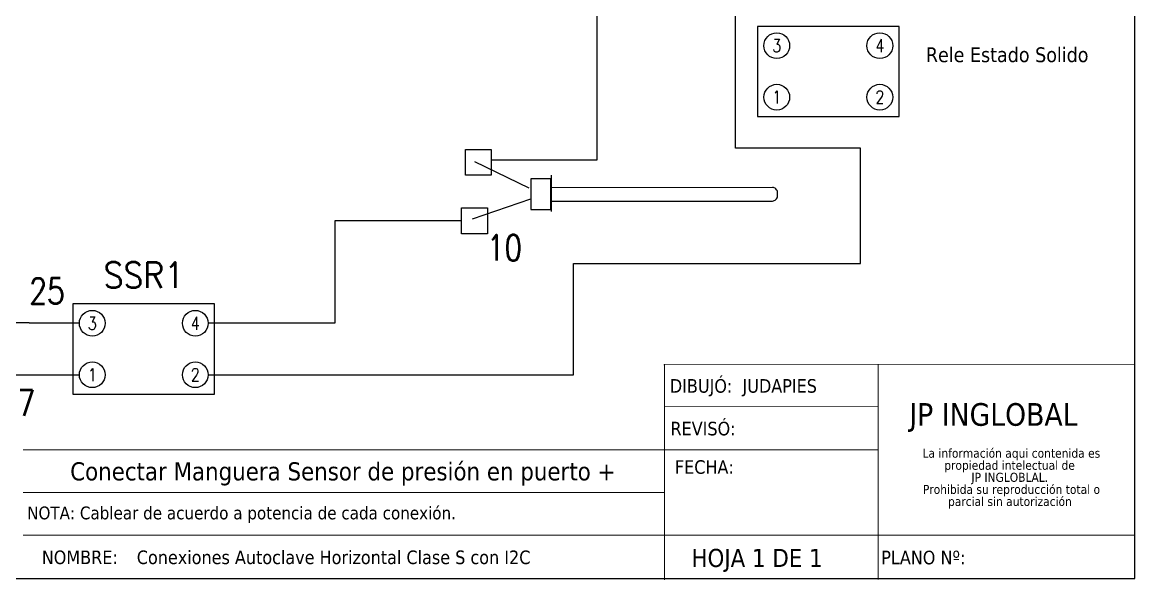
# Model space of a CAD drawing. Header units: millimetres. Extents: x 123.5 to 144.3, y 105.4 to 121.6.
# Drawn here: x 133.46 to 144.26, y 105.39 to 110.8 of the extents above; entities that cross this region are included whole.
import ezdxf
from ezdxf.enums import TextEntityAlignment as Align

# ---------------------------------------------------------------- set-up
doc = ezdxf.new("R2010")
doc.units = ezdxf.units.MM
doc.linetypes.add('CENTERX2', pattern=[20.32, 12.7, -2.54, 2.54, -2.54])
for name, color, linetype in [('CONTORNO', 179, 'Continuous'), ('DESC', 250, 'Continuous'), ('SYMS', 7, 'Continuous'), ('TAGS', 250, 'Continuous'), ('TERMS', 250, 'Continuous'), ('WIREFIXED', 7, 'Continuous'), ('WIRES', 7, 'Continuous')]:
    doc.layers.add(name, color=color, linetype=linetype)
doc.layers.add('WIRENO', color=7, linetype='Continuous', true_color=0x000000)
doc.styles.add('SLDTEXTSTYLE0', font='tahoma.ttf')
doc.styles.add('SLDTEXTSTYLE1', font='tahomabd.ttf')
doc.styles.get("Standard").update_dxf_attribs({"font": 'tahoma.ttf'})
doc.styles.add('WD', font='romans.shx')

# ---------------------------------------------------------------- blocks, each defined once
blk = doc.blocks.new('SW_NOTE_2')
at = {"layer": 'CONTORNO', "color": 0, "char_height": 1.0583, "attachment_point": 2, "style": 'SLDTEXTSTYLE0'}
for s, insert in [('La información aqui contenida es ', (10.29, 1.34)), ('propiedad intelectual de', (10.08, -0.07)), ('JP INGLOBLAL.', (10.1, -1.48)), ('Prohibida su reproducción total o ', (10.3, -2.89)), ('parcial sin autorización', (10.12, -4.3))]:
    blk.add_mtext(s, dxfattribs=dict(at, insert=insert))
blk = doc.blocks.new('Resistencia')
at = {"layer": 'WIRENO'}
for p, q in [((112.31, 58.18), (107.01, 60.71)), ((112.43, 57.1), (106.77, 55.17))]:
    blk.add_line(p, q, dxfattribs=at)
blk.add_lwpolyline([(114.4, 59.08), (112.46, 59.08), (112.46, 56.11), (114.4, 56.11)], close=True, dxfattribs=at)
blk.add_lwpolyline([(135.9, 58.24), (114.42, 58.21), (114.42, 56.89), (135.9, 56.92, 0.414214), (136.4, 57.42), (136.4, 57.74, 0.414214)], format="xyb", close=True, dxfattribs=at)
blk = doc.blocks.new('VT0_01')
for p, q in [((-0.0625, 0.0625), (0.0625, 0.0625)), ((-0.0625, -0.0625), (-0.0625, 0.0625)), ((0.0625, 0.0625), (0.0625, -0.0625)), ((0.0625, -0.0625), (-0.0625, -0.0625))]:
    blk.add_line(p, q)
at = {"style": 'WD', "flags": 1}
for tag, p in [('X2TERM01', (0, 0.0625)), ('X4TERM01', (-0.0625, 0)), ('X1TERM01', (0.0625, 0)), ('X8TERM01', (0, -0.0625))]:
    blk.add_attdef(tag, p, '', height=0.01, dxfattribs=at)
blk = doc.blocks.new('HDV1TFL')
for p, q in [((0.3438, 0.3438), (-0.3438, 0.3438)), ((-0.3438, 0.3438), (-0.3438, -0.0938)), ((0.3438, -0.0938), (0.3438, 0.3438)), ((-0.3438, -0.0938), (0.3438, -0.0938))]:
    blk.add_line(p, q)
for centre in [(-0.25, 0.25), (0.25, 0.25), (-0.25, 0), (0.25, 0)]:
    blk.add_circle(centre, 0.0625)
at = {"style": 'WD'}
for tag, width, p in [('INST', 0.7, (0.0055, 0.747)), ('LOC', 0.7, (0.0055, 0.5774)), ('TAG1', 0.9, (0, 0.4211)), ('RATING2', 0.7, (0, 0.0313)), ('DESC1', 0.7, (0, -0.2932)), ('DESC2', 0.7, (0, -0.4495)), ('XREF', 0.7, (0, -0.6057))]:
    blk.add_attdef(tag, text='', height=0.125, dxfattribs=dict(at, width=width)).set_placement(p, align=Align.CENTER)
at = {"style": 'WD', "flags": 9}
blk.add_attdef('FAMILY', text='', height=0.01, dxfattribs=at).set_placement((-0.0053, 0.3886), align=Align.CENTER)
at = {"linetype": 'Continuous', "style": 'WD', "flags": 1}
for tag, p in [('CAT', (0, 0.3781)), ('MFG', (0, 0.3592))]:
    blk.add_attdef(tag, text='', height=0.01, dxfattribs=at).set_placement(p, align=Align.MIDDLE)
at = {"style": 'WD', "flags": 1}
for tag, p in [('X2TERM03', (-0.25, 0.3125)), ('X2TERM04', (0.25, 0.3125)), ('X4TERM03', (-0.3125, 0.25)), ('X1TERM04', (0.3125, 0.25)), ('X4TERM01', (-0.3125, 0)), ('X1TERM02', (0.3125, 0)), ('X8TERM01', (-0.25, -0.0625)), ('X8TERM02', (0.25, -0.0625))]:
    blk.add_attdef(tag, p, '', height=0.0125, dxfattribs=at)
at = {"linetype": 'Continuous', "style": 'WD', "flags": 9}
blk.add_attdef('ASSYCODE', text='', height=0.01, dxfattribs=at).set_placement((0, 0.3281), align=Align.CENTER)
at = {"linetype": 'Continuous', "style": 'WD', "width": 0.8, "flags": 8}
for tag, p in [('TERM03', (-0.25, 0.25)), ('TERM04', (0.25, 0.25)), ('TERM01', (-0.25, 0)), ('TERM02', (0.25, 0))]:
    blk.add_attdef(tag, text='', height=0.0625, dxfattribs=at).set_placement(p, align=Align.MIDDLE)
at = {"style": 'WD', "width": 0.7}
blk.add_attdef('RATING1', text='', height=0.125, dxfattribs=at).set_placement((0, 0.25), align=Align.MIDDLE)
blk = doc.blocks.new('WD_WNV')
at = {"linetype": 'Continuous', "style": 'WD', "width": 0.8}
blk.add_attdef('WIRENO', text='', height=0.125, dxfattribs=at).set_placement((-0.05, 0), align=Align.MIDDLE_RIGHT)
at = {"style": 'WD', "flags": 1}
for tag, p in [('W01USER', (-0.0625, 0.0938)), ('W02USER', (-0.0625, 0.0859)), ('W03USER', (-0.0625, 0.0781)), ('W04USER', (-0.0625, 0.0703)), ('W05USER', (-0.0625, 0.0625)), ('W06USER', (-0.0625, 0.0547)), ('W07USER', (-0.0625, 0.0469)), ('W08USER', (-0.0625, 0.0391)), ('W09USER', (-0.0625, 0.0312)), ('W10USER', (-0.0625, 0.0234))]:
    blk.add_attdef(tag, text='', height=0.005, dxfattribs=at).set_placement(p, align=Align.CENTER)
blk = doc.blocks.new('WD_WNH')
at = {"linetype": 'Continuous', "style": 'WD', "width": 0.8}
blk.add_attdef('WIRENO', text='', height=0.125, dxfattribs=at).set_placement((0, 0.0625), align=Align.CENTER)
at = {"style": 'WD', "flags": 1}
for tag, p in [('W01USER', (0, 0.0781)), ('W02USER', (0, 0.0703)), ('W03USER', (0, 0.0625)), ('W04USER', (0, 0.0547)), ('W05USER', (0, 0.0469)), ('W06USER', (0, 0.0391)), ('W07USER', (0, 0.0312)), ('W08USER', (0, 0.0234)), ('W09USER', (0, 0.0156)), ('W10USER', (0, 0.0078))]:
    blk.add_attdef(tag, text='', height=0.005, dxfattribs=at).set_placement(p, align=Align.CENTER)

msp = doc.modelspace()

# ---------------------------------------------------------------- linework, layer by layer
at = {"color": 7, "linetype": 'Continuous'}
for p, q in [((144.256, 105.405), (144.256, 121.59)), ((123.506, 105.405), (144.256, 105.405))]:
    msp.add_line(p, q, dxfattribs=at)
at = {"color": 7, "linetype": 'CENTERX2', "lineweight": 0}
for p in [(144.256, 108.823), (133.462, 105.405)]:
    msp.add_line(p, (144.256, 105.405), dxfattribs=at)
at = {"color": 7, "linetype": 'Continuous', "lineweight": 0}
for p, q in [((144.256, 107.486), (139.686, 107.478)), ((139.691, 107.486), (139.691, 105.394)), ((141.766, 107.486), (141.766, 105.397)), ((141.766, 107.071), (139.692, 107.079)), ((141.766, 106.656), (133.465, 106.656)), ((139.691, 106.241), (133.465, 106.241)), ((144.256, 105.826), (133.465, 105.826))]:
    msp.add_line(p, q, dxfattribs=at)
at = {"layer": 'DESC'}
msp.add_line((138.594, 108.967), (138.594, 109.319), dxfattribs=at)
at = {"layer": 'WIRES'}
for p, q in [((140.381, 109.58), (140.381, 112.661)), ((139.035, 111.752), (139.035, 109.466)), ((141.593, 109.58), (140.381, 109.58)), ((141.593, 108.463), (141.593, 109.58)), ((139.035, 109.466), (138.009, 109.466)), ((137.722, 108.877), (136.492, 108.877)), ((136.492, 108.877), (136.492, 107.883)), ((138.808, 107.383), (138.808, 108.463)), ((138.808, 108.463), (141.593, 108.463)), ((133.524, 107.886), (132.546, 107.886)), ((134.012, 107.883), (133.524, 107.883)), ((136.492, 107.883), (135.262, 107.883)), ((133.256, 107.383), (134.012, 107.383)), ((135.262, 107.383), (138.808, 107.383))]:
    msp.add_line(p, q, dxfattribs=at)

# ---------------------------------------------------------------- block references
at = {"layer": 'CONTORNO', "color": 7, "xscale": 0.083, "yscale": 0.083, "zscale": 0.083}
msp.add_blockref('SW_NOTE_2', (142.204, 106.555), dxfattribs=at)
at = {"layer": 'SYMS'}
ref = msp.add_blockref('HDV1TFL', (141.281, 110.076), dxfattribs=dict(at, xscale=2, yscale=2, zscale=2))
ref.add_attrib('TERM03', '3', dxfattribs={"layer": 'TERMS', "linetype": 'Continuous', "height": 0.125, "style": 'WD', "width": 0.8, "flags": 8}).set_placement((140.781, 110.576), align=Align.MIDDLE)
ref.add_attrib('TERM04', '4', dxfattribs={"layer": 'TERMS', "linetype": 'Continuous', "height": 0.125, "style": 'WD', "width": 0.8, "flags": 8}).set_placement((141.781, 110.576), align=Align.MIDDLE)
ref.add_attrib('TERM02', '2', dxfattribs={"layer": 'TERMS', "linetype": 'Continuous', "height": 0.125, "style": 'WD', "width": 0.8, "flags": 8}).set_placement((141.781, 110.076), align=Align.MIDDLE)
ref.add_attrib('TERM01', '1', dxfattribs={"layer": 'TERMS', "linetype": 'Continuous', "height": 0.125, "style": 'WD', "width": 0.8, "flags": 8}).set_placement((140.781, 110.076), align=Align.MIDDLE)
at = {"layer": 'SYMS', "xscale": 2, "yscale": 2, "zscale": 2}
for p in [(137.884, 109.445), (137.847, 108.877)]:
    msp.add_blockref('VT0_01', p, dxfattribs=at)
at = {"layer": 'SYMS'}
ref = msp.add_blockref('HDV1TFL', (134.637, 107.383), dxfattribs=dict(at, xscale=2, yscale=2, zscale=2))
ref.add_attrib('TERM03', '3', dxfattribs={"layer": 'TERMS', "linetype": 'Continuous', "height": 0.125, "style": 'WD', "width": 0.8, "flags": 8}).set_placement((134.137, 107.883), align=Align.MIDDLE)
ref.add_attrib('TERM04', '4', dxfattribs={"layer": 'TERMS', "linetype": 'Continuous', "height": 0.125, "style": 'WD', "width": 0.8, "flags": 8}).set_placement((135.137, 107.883), align=Align.MIDDLE)
ref.add_attrib('TERM02', '2', dxfattribs={"layer": 'TERMS', "linetype": 'Continuous', "height": 0.125, "style": 'WD', "width": 0.8, "flags": 8}).set_placement((135.137, 107.383), align=Align.MIDDLE)
ref.add_attrib('TERM01', '1', dxfattribs={"layer": 'TERMS', "linetype": 'Continuous', "height": 0.125, "style": 'WD', "width": 0.8, "flags": 8}).set_placement((134.137, 107.383), align=Align.MIDDLE)
ref.add_attrib('TAG1', 'SSR1', dxfattribs={"layer": 'TAGS', "height": 0.25, "style": 'WD', "width": 0.9}).set_placement((134.637, 108.225), align=Align.CENTER)
at = {"layer": 'WIREFIXED'}
ref = msp.add_blockref('WD_WNV', (138.947, 108.859), dxfattribs=dict(at, xscale=2, yscale=2, zscale=2))
ref.add_attrib('WIRENOF', '10', dxfattribs={"linetype": 'Continuous', "height": 0.25, "style": 'WD', "width": 0.8}).set_placement((138.309, 108.616), align=Align.MIDDLE_RIGHT)
ref = msp.add_blockref('WD_WNV', (133.524, 108.697), dxfattribs=dict(at, xscale=2, yscale=2, zscale=2))
ref.add_attrib('WIRENOF', '25', dxfattribs={"linetype": 'Continuous', "height": 0.25, "style": 'WD', "width": 0.8}).set_placement((133.869, 108.196), align=Align.MIDDLE_RIGHT)
ref = msp.add_blockref('WD_WNH', (134.032, 107.169), dxfattribs=dict(at, xscale=2, yscale=2, zscale=2))
ref.add_attrib('WIRENOF', '27', dxfattribs={"linetype": 'Continuous', "height": 0.25, "style": 'WD', "width": 0.8}).set_placement((133.412, 106.911), align=Align.BOTTOM_CENTER)
at = {"layer": 'WIRENO', "xscale": 0.1, "yscale": 0.1, "zscale": 0.1}
msp.add_blockref('Resistencia', (127.148, 103.377), dxfattribs=at)

# ---------------------------------------------------------------- texts
at = {"insert": (142.228, 110.56), "char_height": 0.144, "attachment_point": 1}
msp.add_mtext_dynamic_manual_height_columns('\\A1;Rele Estado Solido', width=44.8708, gutter_width=1, heights=[0], dxfattribs=at)
at = {"color": 7, "linetype": 'Continuous', "lineweight": 0, "attachment_point": 1, "style": 'SLDTEXTSTYLE0'}
for s, insert, char_height in [('REVISÓ:', (139.749, 106.927), 0.1318), ('FECHA:', (139.792, 106.554), 0.1318), ('NOTA: Cablear de acuerdo a potencia de cada conexión.', (133.505, 106.105), 0.1245), ('\\pi-0.39529,l0.52705,t1.0541;NOMBRE:^IConexiones Autoclave Horizontal Clase S con I2C', (133.515, 105.678), 0.13176), ('HOJA 1 DE 1', (139.953, 105.694), 0.17568), ('PLANO Nº:', (141.795, 105.676), 0.1318)]:
    msp.add_mtext(s, dxfattribs=dict(at, insert=insert, char_height=char_height))
at = {"layer": 'CONTORNO', "color": 7}
for s, insert, char_height, attachment_point, style in [('DIBUJÓ:  JUDAPIES', (139.743, 107.341), 0.13176, 1, 'SLDTEXTSTYLE0'), ('    Conectar Manguera Sensor de presión en puerto +', (136.437, 106.534), 0.17568, 2, 'SLDTEXTSTYLE1')]:
    msp.add_mtext(s, dxfattribs=dict(at, insert=insert, char_height=char_height, attachment_point=attachment_point, style=style))
at = {"layer": 'CONTORNO', "insert": (142.067, 107.108), "char_height": 0.2196, "attachment_point": 1, "style": 'SLDTEXTSTYLE1'}
msp.add_mtext('JP INGLOBAL', dxfattribs=at)

doc.saveas('drawing.dxf')
